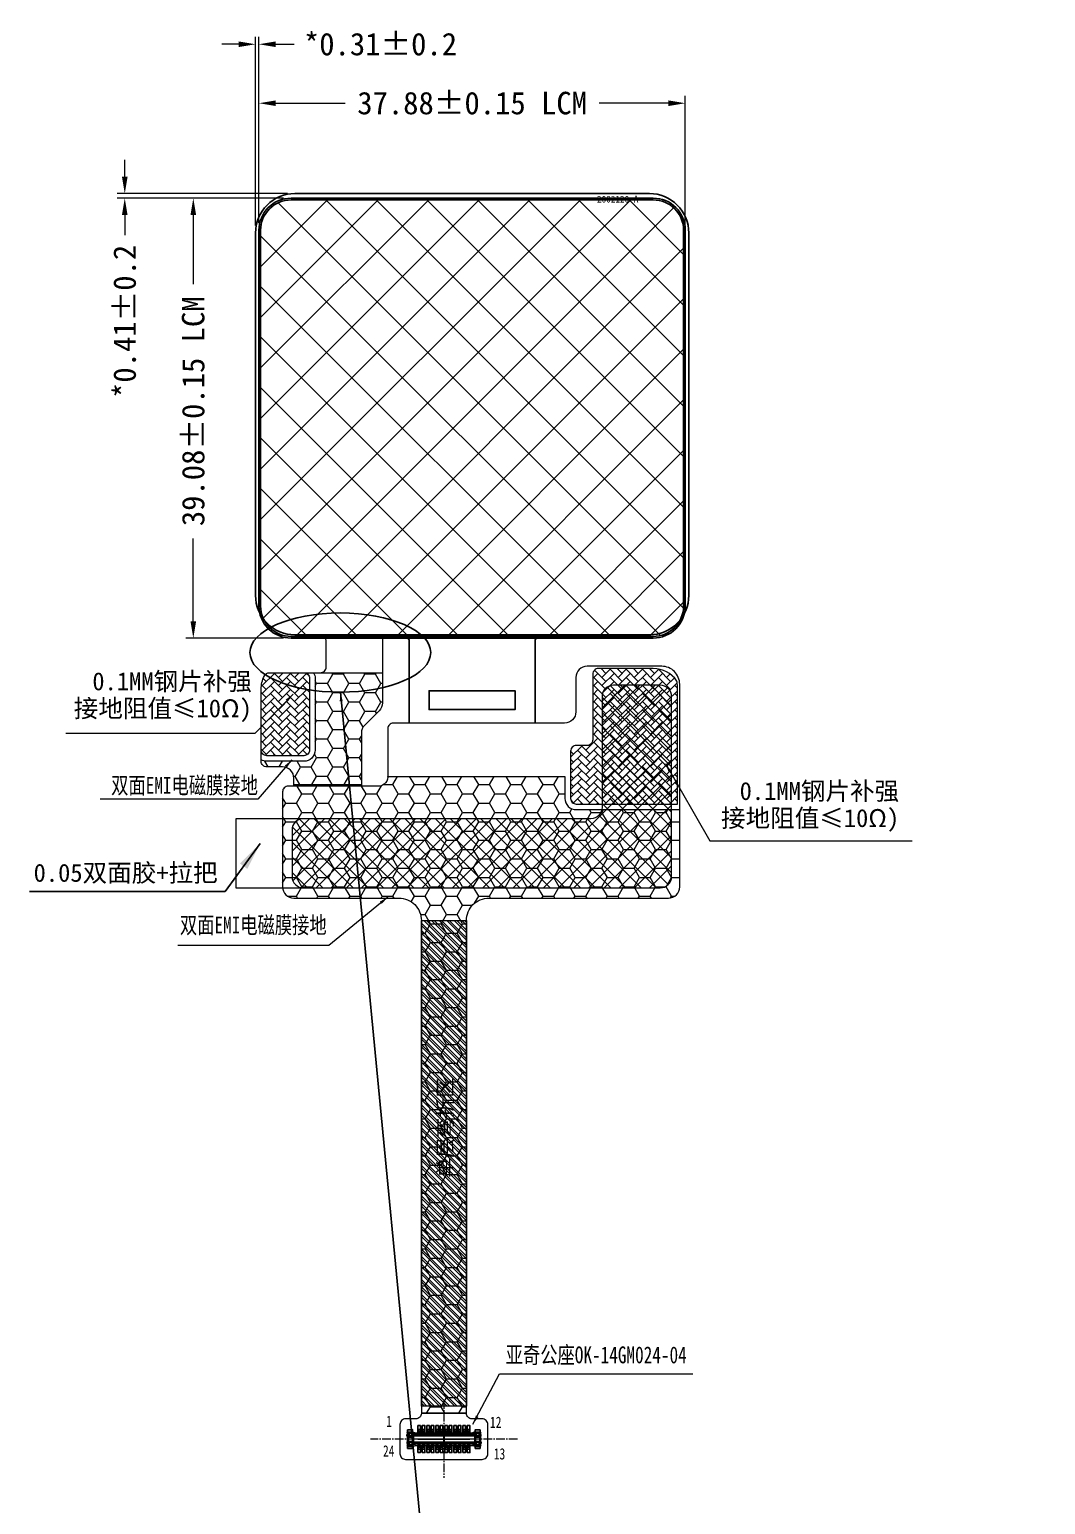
# Model space of a CAD drawing. Header units: millimetres. Extents: x -2596 to -724, y -1791 to -1070.
# Drawn here: x -1491.1 to -1400.8, y -1689.8 to -1558.8 of the extents above; entities that cross this region are included whole.
import ezdxf

# ---------------------------------------------------------------- set-up
doc = ezdxf.new("R2010")
doc.units = ezdxf.units.MM
doc.linetypes.add('CENTER', pattern=[0.6, 0.375, -0.075, 0.075, -0.075])
doc.linetypes.add('CENTER2', pattern=[1.125, 0.75, -0.125, 0.125, -0.125])
for name, color, linetype in [('04 Chip', 20, 'Continuous'), ('07 Cutline', 4, 'Continuous'), ('center', 1, 'CENTER'), ('COF', 4, 'Continuous'), ('dim', 3, 'Continuous'), ('EMI', 150, 'Continuous'), ('FPC', 30, 'Continuous'), ('L61', 4, 'Continuous'), ('lens', 6, 'Continuous')]:
    doc.layers.add(name, color=color, linetype=linetype)
for name, color, linetype, lineweight in [('Main-FPC', 2, 'Continuous', 5), ('TFPC', 50, 'Continuous', 5), ('标注', 3, 'Continuous', 15)]:
    doc.layers.add(name, color=color, linetype=linetype, lineweight=lineweight)
doc.styles.add('RD', font='ROMAND.shx', dxfattribs={"width": 0.8})
doc.styles.add('ROMANC', font='romanc.shx', dxfattribs={"bigfont": 'gbcbig.shx'})
doc.styles.get("Standard").update_dxf_attribs({"font": 'txt.shx'})
doc.styles.add('W0$254', font='', dxfattribs={"width": 0.75})
doc.styles.add('宋', font='', dxfattribs={"height": 2})
doc.styles.add('宋体', font='', dxfattribs={"width": 0.75})
doc.styles.add('汉字', font='')
doc.styles.get('W0$254').set_extended_font_data('SimSun')
doc.styles.get('宋').set_extended_font_data('SimSun')
doc.styles.get('宋体').set_extended_font_data('SimSun')
doc.styles.get('汉字').set_extended_font_data('SimSun')
doc.dimstyles.new('DIM', dxfattribs={"dimtxt": 0.8, "dimasz": 0.8, "dimexe": 0, "dimexo": 0.5, "dimgap": 0.11, "dimtad": 0, "dimzin": 1, "dimdsep": 46, "dimtxsty": 'RD', "dimcen": 0, "dimclrd": 256, "dimclre": 256, "dimclrt": 256, "dimadec": 0, "dimazin": 0, "dimtm": 1e-09, "dimtfac": 1, "dimtofl": 0, "dimtmove": 0, "dimatfit": 3, "dimfxl": 1, "dimlwe": -1, "dimarcsym": 0})
doc.dimstyles.new('ISO-25$7', dxfattribs={"dimscale": 0.5, "dimtxt": 2.5, "dimasz": 2, "dimexe": 0.65, "dimexo": 0, "dimtad": 0, "dimtoh": 1, "dimzin": 1, "dimdsep": 46, "dimtxsty": '宋体', "dimcen": 1.6, "dimclrt": 7, "dimazin": 0, "dimtfac": 1, "dimtix": 1, "dimtmove": 1, "dimatfit": 3, "dimfxl": 1, "dimtolj": 1, "dimtzin": 1, "dimarcsym": 0})
doc.dimstyles.new('YanXiu', dxfattribs={"dimtxt": 2.5, "dimasz": 2.2, "dimexe": 0.66, "dimexo": 0.66, "dimgap": 0.66, "dimtad": 0, "dimdsep": 46, "dimtxsty": 'ROMANC', "dimcen": 0, "dimclrd": 256, "dimclre": 131, "dimclrt": 42, "dimazin": 2, "dimtfac": 1, "dimtofl": 0, "dimtmove": 0, "dimatfit": 3, "dimfxl": 1, "dimlwd": 5, "dimlwe": 5, "dimarcsym": 0})
pattern_1 = [(225, (2214.74516, -310.6026), (-2e-16, -0.71842049), [1.524, -0.508]), (315, (2214.38595, -310.9618), (-2e-16, -0.71842049), [1.524, -0.508])]

# ---------------------------------------------------------------- blocks, each defined once
blk = doc.blocks.new('*D116')
at = {"layer": 'Defpoints', "color": 0}
for p in [(-1432.81, -1565.32), (-1470.69, -1576.61), (-1432.81, -1576.61)]:
    blk.add_point(p, dxfattribs=at)
at = {"layer": '标注', "lineweight": 5}
for p, q in [((-1470.69, -1575.95), (-1470.69, -1564.66)), ((-1432.81, -1575.95), (-1432.81, -1564.66)), ((-1469.19, -1565.32), (-1463.04, -1565.32)), ((-1434.31, -1565.32), (-1440.46, -1565.32))]:
    blk.add_line(p, q, dxfattribs=at)
at = {"layer": '标注'}
for points in [[(-1469.19, -1565.07), (-1469.19, -1565.57), (-1470.69, -1565.32)], [(-1434.31, -1565.07), (-1434.31, -1565.57), (-1432.81, -1565.32)]]:
    blk.add_solid(points, dxfattribs=at)
at = {"layer": '标注', "insert": (-1451.75, -1565.32), "char_height": 2, "attachment_point": 5, "style": '宋'}
blk.add_mtext('37.88±0.15 LCM', dxfattribs=at)
blk = doc.blocks.new('*D117')
at = {"layer": 'Defpoints', "color": 0}
for p in [(-1467.84, -1573.76), (-1476.52, -1612.84), (-1467.84, -1612.84)]:
    blk.add_point(p, dxfattribs=at)
at = {"layer": '标注', "lineweight": 5}
for p, q in [((-1468.5, -1573.76), (-1477.18, -1573.76)), ((-1476.52, -1575.26), (-1476.52, -1581.4)), ((-1476.52, -1611.34), (-1476.52, -1603.98)), ((-1468.5, -1612.84), (-1477.18, -1612.84))]:
    blk.add_line(p, q, dxfattribs=at)
at = {"layer": '标注'}
for points in [[(-1476.77, -1575.26), (-1476.27, -1575.26), (-1476.52, -1573.76)], [(-1476.77, -1611.34), (-1476.27, -1611.34), (-1476.52, -1612.84)]]:
    blk.add_solid(points, dxfattribs=at)
at = {"layer": '标注', "insert": (-1476.52, -1592.69), "char_height": 2, "attachment_point": 5, "rotation": 90, "style": '宋'}
blk.add_mtext('39.08±0.15 LCM', dxfattribs=at)
blk = doc.blocks.new('*D118')
at = {"layer": 'Defpoints', "color": 0}
for p in [(-1471, -1560.08), (-1471, -1576.85), (-1470.69, -1576.61)]:
    blk.add_point(p, dxfattribs=at)
at = {"layer": '标注', "lineweight": 5}
for p, q in [((-1471, -1576.19), (-1471, -1559.42)), ((-1470.69, -1575.95), (-1470.69, -1559.42)), ((-1472.5, -1560.08), (-1474, -1560.08)), ((-1469.19, -1560.08), (-1467.56, -1560.08))]:
    blk.add_line(p, q, dxfattribs=at)
at = {"layer": '标注'}
for points in [[(-1472.5, -1559.83), (-1472.5, -1560.33), (-1471, -1560.08)], [(-1469.19, -1559.83), (-1469.19, -1560.33), (-1470.69, -1560.08)]]:
    blk.add_solid(points, dxfattribs=at)
at = {"layer": '标注', "insert": (-1459.89, -1560.08), "char_height": 2, "attachment_point": 5, "style": '宋'}
blk.add_mtext('*0.31±0.2', dxfattribs=at)
blk = doc.blocks.new('*D248')
at = {"layer": 'Defpoints', "color": 0}
for p in [(-1482.61, -1573.35), (-1467.84, -1573.76), (-1467.5, -1573.35)]:
    blk.add_point(p, dxfattribs=at)
at = {"layer": '标注', "lineweight": 5}
for p, q in [((-1482.61, -1571.85), (-1482.61, -1570.35)), ((-1468.16, -1573.35), (-1483.27, -1573.35)), ((-1468.5, -1573.76), (-1483.27, -1573.76)), ((-1482.61, -1575.26), (-1482.61, -1577.03))]:
    blk.add_line(p, q, dxfattribs=at)
at = {"layer": '标注'}
for points in [[(-1482.86, -1571.85), (-1482.36, -1571.85), (-1482.61, -1573.35)], [(-1482.86, -1575.26), (-1482.36, -1575.26), (-1482.61, -1573.76)]]:
    blk.add_solid(points, dxfattribs=at)
at = {"layer": '标注', "insert": (-1482.61, -1584.7), "char_height": 2, "attachment_point": 5, "rotation": 90, "style": '宋'}
blk.add_mtext('*0.41±0.2', dxfattribs=at)
blk = doc.blocks.new('A$C4DB71547')
at = {"color": 7, "lineweight": 5}
for p, q in [((-0.65, 3.19), (-0.66, 3.18)), ((-0.66, 3.18), (-0.66, 3.17)), ((-0.66, 2.74), (-0.66, 3.16)), ((-0.66, 2.74), (-0.57, 2.54)), ((-0.53, 2.74), (-0.66, 2.74)), ((-0.64, 3.19), (-0.65, 3.19)), ((-0.61, 3.19), (-0.64, 3.19)), ((-0.61, 2.74), (-0.61, 3.19)), ((-0.58, 2.74), (-0.54, 2.8)), ((-0.56, 3.27), (-0.56, 3.16)), ((-0.56, 3.27), (0.56, 3.27)), ((0.56, 3.22), (-0.56, 3.22)), ((-0.56, 3.16), (-0.54, 3.14)), ((-0.54, 2.8), (-0.54, 3.14)), ((-0.19, 3.14), (-0.54, 3.14)), ((-0.54, 3.14), (-0.48, 3.09)), ((-0.54, 3.14), (-0.54, 3.14)), ((-0.46, 2.57), (-0.53, 2.74)), ((-0.52, 2.74), (-0.53, 2.74)), ((0.53, 2.74), (-0.52, 2.74)), ((-0.48, 2.84), (-0.48, 3.09)), ((-0.19, 3.09), (-0.48, 3.09)), ((-0.19, 2.84), (-0.48, 2.84)), ((-0.42, -2.76), (-0.42, 2.74)), ((-0.4, 3.27), (-0.4, 3.29)), ((-0.25, 3.29), (-0.4, 3.29)), ((-0.3, -2.76), (-0.3, 2.74)), ((-0.26, 2.7), (-0.3, 2.74)), ((-0.26, 2.7), (-0.26, -2.72)), ((0.26, 2.7), (-0.26, 2.7)), ((-0.25, 3.27), (-0.25, 3.29)), ((-0.19, 2.8), (-0.19, 3.14)), ((0.19, 3.14), (-0.19, 3.14)), ((0.19, 2.8), (-0.19, 2.8)), ((0.19, 2.8), (0.19, 3.14)), ((0.54, 3.14), (0.19, 3.14)), ((0.48, 3.09), (0.19, 3.09)), ((0.48, 2.84), (0.19, 2.84)), ((0.25, 3.27), (0.25, 3.29)), ((0.25, 3.29), (0.4, 3.29)), ((0.26, 2.7), (0.3, 2.74)), ((0.26, 2.7), (0.26, -2.72)), ((0.3, 2.74), (0.3, -2.76)), ((0.4, 3.27), (0.4, 3.29)), ((0.42, -2.76), (0.42, 2.74)), ((0.53, 2.74), (0.46, 2.57)), ((0.54, 3.14), (0.48, 3.09)), ((0.48, 3.09), (0.48, 2.84)), ((0.66, 2.74), (0.53, 2.74)), ((0.56, 3.16), (0.54, 3.14)), ((0.54, 2.8), (0.54, 3.14)), ((0.54, 3.14), (0.54, 3.14)), ((0.58, 2.74), (0.54, 2.8)), ((0.56, 3.27), (0.56, 3.16)), ((0.66, 2.74), (0.57, 2.54)), ((0.61, 2.74), (0.61, 3.19)), ((0.61, 3.19), (0.64, 3.19)), ((0.64, 3.19), (0.65, 3.19)), ((0.65, 3.19), (0.66, 3.18)), ((0.66, 3.18), (0.66, 3.17)), ((0.66, 2.74), (0.66, 3.16)), ((-0.9, 2.11), (-0.9, 2.26)), ((-0.57, 2.26), (-0.9, 2.26)), ((-0.57, 2.11), (-0.9, 2.11)), ((-0.9, 1.71), (-0.9, 1.86)), ((-0.57, 1.86), (-0.9, 1.86)), ((-0.57, 1.71), (-0.9, 1.71)), ((-0.9, 1.31), (-0.9, 1.46)), ((-0.57, 1.46), (-0.9, 1.46)), ((-0.57, 1.31), (-0.9, 1.31)), ((-0.7, 2.11), (-0.7, 2.26)), ((-0.7, 1.71), (-0.7, 1.86)), ((-0.7, 1.31), (-0.7, 1.46)), ((-0.65, 2.26), (-0.65, 2.11)), ((-0.65, 1.86), (-0.65, 1.71)), ((-0.65, 1.46), (-0.65, 1.31)), ((-0.6, 2.11), (-0.6, 2.26)), ((-0.6, 1.71), (-0.6, 1.86)), ((-0.6, 1.31), (-0.6, 1.46)), ((-0.46, 2.57), (-0.57, 2.54)), ((-0.57, -2.56), (-0.57, 2.54)), ((-0.45, 2.57), (-0.46, 2.57)), ((-0.45, 2.57), (-0.45, -2.6)), ((0.45, 2.57), (0.45, -2.6)), ((0.45, 2.57), (0.46, 2.57)), ((0.46, 2.57), (0.57, 2.54)), ((0.57, -2.56), (0.57, 2.54)), ((0.9, 2.26), (0.57, 2.26)), ((0.9, 2.11), (0.57, 2.11)), ((0.9, 1.86), (0.57, 1.86)), ((0.9, 1.71), (0.57, 1.71)), ((0.9, 1.46), (0.57, 1.46)), ((0.9, 1.31), (0.57, 1.31)), ((0.6, 2.11), (0.6, 2.26)), ((0.6, 1.71), (0.6, 1.86)), ((0.6, 1.31), (0.6, 1.46)), ((0.65, 2.11), (0.65, 2.26)), ((0.65, 1.71), (0.65, 1.86)), ((0.65, 1.31), (0.65, 1.46)), ((0.7, 2.26), (0.7, 2.11)), ((0.7, 1.86), (0.7, 1.71)), ((0.7, 1.46), (0.7, 1.31)), ((0.9, 2.11), (0.9, 2.26)), ((0.9, 1.71), (0.9, 1.86)), ((0.9, 1.31), (0.9, 1.46)), ((-0.9, 0.91), (-0.9, 1.06)), ((-0.57, 1.06), (-0.9, 1.06)), ((-0.57, 0.91), (-0.9, 0.91)), ((-0.9, 0.51), (-0.9, 0.66)), ((-0.57, 0.66), (-0.9, 0.66)), ((-0.57, 0.51), (-0.9, 0.51)), ((-0.9, 0.11), (-0.9, 0.26)), ((-0.57, 0.26), (-0.9, 0.26)), ((-0.57, 0.11), (-0.9, 0.11)), ((-0.7, 0.91), (-0.7, 1.06)), ((-0.7, 0.51), (-0.7, 0.66)), ((-0.7, 0.11), (-0.7, 0.26)), ((-0.65, 1.06), (-0.65, 0.91)), ((-0.65, 0.66), (-0.65, 0.51)), ((-0.65, 0.26), (-0.65, 0.11)), ((-0.6, 0.91), (-0.6, 1.06)), ((-0.6, 0.51), (-0.6, 0.66)), ((-0.6, 0.11), (-0.6, 0.26)), ((0.9, 1.06), (0.57, 1.06)), ((0.9, 0.91), (0.57, 0.91)), ((0.9, 0.66), (0.57, 0.66)), ((0.9, 0.51), (0.57, 0.51)), ((0.9, 0.26), (0.57, 0.26)), ((0.9, 0.11), (0.57, 0.11)), ((0.6, 0.91), (0.6, 1.06)), ((0.6, 0.51), (0.6, 0.66)), ((0.6, 0.11), (0.6, 0.26)), ((0.65, 0.91), (0.65, 1.06)), ((0.65, 0.51), (0.65, 0.66)), ((0.65, 0.11), (0.65, 0.26)), ((0.7, 1.06), (0.7, 0.91)), ((0.7, 0.66), (0.7, 0.51)), ((0.7, 0.26), (0.7, 0.11)), ((0.9, 0.91), (0.9, 1.06)), ((0.9, 0.51), (0.9, 0.66)), ((0.9, 0.11), (0.9, 0.26)), ((-0.9, -0.29), (-0.9, -0.14)), ((-0.57, -0.14), (-0.9, -0.14)), ((-0.57, -0.29), (-0.9, -0.29)), ((-0.9, -0.69), (-0.9, -0.54)), ((-0.57, -0.54), (-0.9, -0.54)), ((-0.57, -0.69), (-0.9, -0.69)), ((-0.9, -1.09), (-0.9, -0.94)), ((-0.57, -0.94), (-0.9, -0.94)), ((-0.57, -1.09), (-0.9, -1.09)), ((-0.7, -0.29), (-0.7, -0.14)), ((-0.7, -0.69), (-0.7, -0.54)), ((-0.7, -1.09), (-0.7, -0.94)), ((-0.65, -0.14), (-0.65, -0.29)), ((-0.65, -0.54), (-0.65, -0.69)), ((-0.65, -0.94), (-0.65, -1.09)), ((-0.6, -0.29), (-0.6, -0.14)), ((-0.6, -0.69), (-0.6, -0.54)), ((-0.6, -1.09), (-0.6, -0.94)), ((0.9, -0.14), (0.57, -0.14)), ((0.9, -0.29), (0.57, -0.29)), ((0.9, -0.54), (0.57, -0.54)), ((0.9, -0.69), (0.57, -0.69)), ((0.9, -0.94), (0.57, -0.94)), ((0.9, -1.09), (0.57, -1.09)), ((0.6, -0.29), (0.6, -0.14)), ((0.6, -0.69), (0.6, -0.54)), ((0.6, -1.09), (0.6, -0.94)), ((0.65, -0.29), (0.65, -0.14)), ((0.65, -0.69), (0.65, -0.54)), ((0.65, -1.09), (0.65, -0.94)), ((0.7, -0.14), (0.7, -0.29)), ((0.7, -0.54), (0.7, -0.69)), ((0.7, -0.94), (0.7, -1.09)), ((0.9, -0.29), (0.9, -0.14)), ((0.9, -0.69), (0.9, -0.54)), ((0.9, -1.09), (0.9, -0.94)), ((-0.9, -1.49), (-0.9, -1.34)), ((-0.57, -1.34), (-0.9, -1.34)), ((-0.57, -1.49), (-0.9, -1.49)), ((-0.9, -1.89), (-0.9, -1.74)), ((-0.57, -1.74), (-0.9, -1.74)), ((-0.57, -1.89), (-0.9, -1.89)), ((-0.9, -2.29), (-0.9, -2.14)), ((-0.57, -2.14), (-0.9, -2.14)), ((-0.57, -2.29), (-0.9, -2.29)), ((-0.7, -1.49), (-0.7, -1.34)), ((-0.7, -1.89), (-0.7, -1.74)), ((-0.7, -2.29), (-0.7, -2.14)), ((-0.66, -2.76), (-0.57, -2.56)), ((-0.65, -1.34), (-0.65, -1.49)), ((-0.65, -1.74), (-0.65, -1.89)), ((-0.65, -2.14), (-0.65, -2.29)), ((-0.6, -1.49), (-0.6, -1.34)), ((-0.6, -1.89), (-0.6, -1.74)), ((-0.6, -2.29), (-0.6, -2.14)), ((-0.46, -2.59), (-0.57, -2.56)), ((-0.46, -2.59), (-0.53, -2.76)), ((-0.45, -2.6), (-0.46, -2.59)), ((0.45, -2.6), (0.46, -2.59)), ((0.46, -2.59), (0.57, -2.56)), ((0.53, -2.76), (0.46, -2.59)), ((0.9, -1.34), (0.57, -1.34)), ((0.9, -1.49), (0.57, -1.49)), ((0.9, -1.74), (0.57, -1.74)), ((0.9, -1.89), (0.57, -1.89)), ((0.9, -2.14), (0.57, -2.14)), ((0.9, -2.29), (0.57, -2.29)), ((0.66, -2.76), (0.57, -2.56)), ((0.6, -1.49), (0.6, -1.34)), ((0.6, -1.89), (0.6, -1.74)), ((0.6, -2.29), (0.6, -2.14)), ((0.65, -1.49), (0.65, -1.34)), ((0.65, -1.89), (0.65, -1.74)), ((0.65, -2.29), (0.65, -2.14)), ((0.7, -1.34), (0.7, -1.49)), ((0.7, -1.74), (0.7, -1.89)), ((0.7, -2.14), (0.7, -2.29)), ((0.9, -1.49), (0.9, -1.34)), ((0.9, -1.89), (0.9, -1.74)), ((0.9, -2.29), (0.9, -2.14)), ((-0.66, -3.19), (-0.66, -2.76)), ((-0.53, -2.76), (-0.66, -2.76)), ((-0.66, -3.2), (-0.66, -3.19)), ((-0.65, -3.21), (-0.66, -3.2)), ((-0.64, -3.22), (-0.65, -3.21)), ((-0.61, -3.22), (-0.64, -3.22)), ((-0.61, -3.22), (-0.61, -2.76)), ((-0.58, -2.76), (-0.54, -2.82)), ((-0.56, -3.19), (-0.54, -3.17)), ((-0.56, -3.29), (-0.56, -3.19)), ((0.56, -3.24), (-0.56, -3.24)), ((0.56, -3.29), (-0.56, -3.29)), ((-0.54, -3.17), (-0.54, -2.82)), ((-0.54, -3.17), (-0.48, -3.11)), ((-0.54, -3.17), (-0.19, -3.17)), ((-0.54, -3.17), (-0.54, -3.17)), ((0.52, -2.76), (-0.53, -2.76)), ((-0.48, -3.11), (-0.48, -2.86)), ((-0.19, -2.86), (-0.48, -2.86)), ((-0.19, -3.11), (-0.48, -3.11)), ((-0.4, -3.31), (-0.4, -3.29)), ((-0.25, -3.31), (-0.4, -3.31)), ((-0.26, -2.72), (-0.3, -2.76)), ((0.26, -2.72), (-0.26, -2.72)), ((-0.25, -3.31), (-0.25, -3.29)), ((-0.19, -3.17), (-0.19, -2.82)), ((0.19, -2.82), (-0.19, -2.82)), ((0.19, -3.17), (-0.19, -3.17)), ((0.19, -3.17), (0.19, -2.82)), ((0.48, -2.86), (0.19, -2.86)), ((0.48, -3.11), (0.19, -3.11)), ((0.19, -3.17), (0.54, -3.17)), ((0.25, -3.31), (0.25, -3.29)), ((0.25, -3.31), (0.4, -3.31)), ((0.26, -2.72), (0.3, -2.76)), ((0.4, -3.31), (0.4, -3.29)), ((0.48, -2.86), (0.48, -3.11)), ((0.54, -3.17), (0.48, -3.11)), ((0.53, -2.76), (0.52, -2.76)), ((0.66, -2.76), (0.53, -2.76)), ((0.58, -2.76), (0.54, -2.82)), ((0.54, -3.17), (0.54, -2.82)), ((0.56, -3.19), (0.54, -3.17)), ((0.54, -3.17), (0.54, -3.17)), ((0.56, -3.29), (0.56, -3.19)), ((0.61, -3.22), (0.61, -2.76)), ((0.61, -3.22), (0.64, -3.22)), ((0.64, -3.22), (0.65, -3.21)), ((0.65, -3.21), (0.66, -3.2)), ((0.66, -3.19), (0.66, -2.76)), ((0.66, -3.2), (0.66, -3.19))]:
    blk.add_line(p, q, dxfattribs=at)
for centre, radius, start, end in [((-0.56, 3.17), 0.1, 90, 180), ((-0.63, 3.17), 0.0222, 158.7819, 162.5326), ((-0.55, 3.16), 0.107, 178.6047, 180.0137), ((0.56, 3.17), 0.1, 0, 90), ((0.55, 3.16), 0.107, 359.9863, 1.3953), ((-0.55, -3.19), 0.105, 179.9883, 181.4198), ((-0.56, -3.19), 0.1, 180, 270), ((0.56, -3.19), 0.1, 270, 0), ((0.55, -3.19), 0.109, 358.8887, 0.0064)]:
    blk.add_arc(centre, radius, start, end, dxfattribs=at)
at = {"color": 7, "lineweight": 5, "extrusion": (0, 0, -1)}
for centre, major_axis, start_param, end_param in [((0.56, 2.99), (0.065, 0.198), -0.707723, -0.127253), ((-0.56, -3.02), (0.065, 0.198), -3.849315, -3.268845), ((0.56, -3.02), (-0.065, 0.198), -3.01434, -2.43387)]:
    blk.add_ellipse(centre, major_axis=major_axis, ratio=0.383764, start_param=start_param, end_param=end_param, dxfattribs=at)
at = {"color": 7, "lineweight": 5}
for points, knots in [([(-0.64, 3.19), (-0.63, 3.2), (-0.6, 3.21), (-0.57, 3.22), (-0.56, 3.22)], [0, 0, 0, 0, 0.465306, 1, 1, 1, 1]), ([(-0.56, 3.16), (-0.56, 3.17), (-0.57, 3.17), (-0.58, 3.18), (-0.6, 3.19), (-0.61, 3.19), (-0.61, 3.19)], [0, 0, 0, 0, 0.262675, 0.518002, 0.763606, 1, 1, 1, 1]), ([(-0.54, 2.8), (-0.54, 2.8), (-0.53, 2.81), (-0.52, 2.82), (-0.5, 2.83), (-0.49, 2.84), (-0.48, 2.84)], [0, 0, 0, 0, 0.241737, 0.487994, 0.740729, 1, 1, 1, 1]), ([(0.54, 2.8), (0.54, 2.8), (0.53, 2.81), (0.52, 2.82), (0.5, 2.83), (0.49, 2.84), (0.48, 2.84)], [0, 0, 0, 0, 0.241777, 0.488003, 0.740705, 1, 1, 1, 1]), ([(0.56, 3.22), (0.57, 3.22), (0.6, 3.21), (0.63, 3.2), (0.64, 3.19)], [0, 0, 0, 0, 0.534694, 1, 1, 1, 1]), ([(-0.64, -3.22), (-0.63, -3.23), (-0.6, -3.24), (-0.57, -3.24), (-0.56, -3.24)], [0, 0, 0, 0, 0.465306, 1, 1, 1, 1]), ([(-0.54, -2.82), (-0.54, -2.83), (-0.53, -2.84), (-0.52, -2.85), (-0.5, -2.86), (-0.49, -2.86), (-0.48, -2.86)], [0, 0, 0, 0, 0.241737, 0.487994, 0.740729, 1, 1, 1, 1]), ([(0.54, -2.82), (0.54, -2.83), (0.53, -2.84), (0.52, -2.85), (0.5, -2.86), (0.49, -2.86), (0.48, -2.86)], [0, 0, 0, 0, 0.241777, 0.488003, 0.740705, 1, 1, 1, 1]), ([(0.56, -3.24), (0.57, -3.24), (0.6, -3.24), (0.63, -3.23), (0.64, -3.22)], [0, 0, 0, 0, 0.534694, 1, 1, 1, 1]), ([(0.66, -2.76), (0.66, -2.76), (0.66, -2.76), (0.66, -2.76), (0.66, -2.76), (0.66, -2.76), (0.66, -2.76)], [0, 0, 0, 0, 0.099063, 0.225886, 0.451708, 1, 1, 1, 1])]:
    blk.add_open_spline(points, degree=3, knots=knots, dxfattribs=at)
at = {"layer": 'center', "linetype": 'CENTER2', "lineweight": 5}
for p, q in [((0, 2.7), (0, -2.72)), ((0.26, 0), (-0.26, 0))]:
    blk.add_line(p, q, dxfattribs=at)
at = {"lineweight": 5, "insert": (0.23, 3.13), "char_height": 0.005, "width": 52.19, "attachment_point": 1, "style": 'RD'}
blk.add_mtext('{\\fFZShuTi|b0|i0|c134|p2;\\C5;REX Electronics CON-Kyocea 14-5804-024-000-829+}', dxfattribs=at)
blk = doc.blocks.new('A$C2D12074D')
at = {"color": 6}
for p, q in [((-2.32, 0), (2.31, 0)), ((0, -0.55), (0, 0.55))]:
    blk.add_line(p, q, dxfattribs=at)
for points in [[(-3.23, 0.83), (-3.23, 0.3), (-2.78, 0.3), (-2.78, 0.83)], [(-2.32, 1.2), (-2.32, 0.55), (-2.09, 0.55), (-2.09, 1.2)], [(-1.92, 1.2), (-1.92, 0.55), (-1.69, 0.55), (-1.69, 1.2)], [(-1.52, 1.2), (-1.52, 0.55), (-1.29, 0.55), (-1.29, 1.2)], [(-1.12, 1.2), (-1.12, 0.55), (-0.89, 0.55), (-0.89, 1.2)], [(-0.72, 1.2), (-0.72, 0.55), (-0.49, 0.55), (-0.49, 1.2)], [(-0.32, 1.2), (-0.32, 0.55), (-0.09, 0.55), (-0.09, 1.2)], [(0.08, 1.2), (0.08, 0.55), (0.31, 0.55), (0.31, 1.2)], [(0.48, 1.2), (0.48, 0.55), (0.71, 0.55), (0.71, 1.2)], [(0.88, 1.2), (0.88, 0.55), (1.11, 0.55), (1.11, 1.2)], [(1.28, 1.2), (1.28, 0.55), (1.51, 0.55), (1.51, 1.2)], [(1.68, 1.2), (1.68, 0.55), (1.91, 0.55), (1.91, 1.2)], [(2.08, 1.2), (2.08, 0.55), (2.31, 0.55), (2.31, 1.2)], [(3.23, 0.83), (3.23, 0.3), (2.78, 0.3), (2.78, 0.83)], [(-3.23, -0.83), (-3.23, -0.3), (-2.78, -0.3), (-2.78, -0.83)], [(-2.32, -1.2), (-2.32, -0.55), (-2.09, -0.55), (-2.09, -1.2)], [(-1.92, -1.2), (-1.92, -0.55), (-1.69, -0.55), (-1.69, -1.2)], [(-1.52, -1.2), (-1.52, -0.55), (-1.29, -0.55), (-1.29, -1.2)], [(-1.12, -1.2), (-1.12, -0.55), (-0.89, -0.55), (-0.89, -1.2)], [(-0.72, -1.2), (-0.72, -0.55), (-0.49, -0.55), (-0.49, -1.2)], [(-0.32, -1.2), (-0.32, -0.55), (-0.09, -0.55), (-0.09, -1.2)], [(0.08, -1.2), (0.08, -0.55), (0.31, -0.55), (0.31, -1.2)], [(0.48, -1.2), (0.48, -0.55), (0.71, -0.55), (0.71, -1.2)], [(0.88, -1.2), (0.88, -0.55), (1.11, -0.55), (1.11, -1.2)], [(1.28, -1.2), (1.28, -0.55), (1.51, -0.55), (1.51, -1.2)], [(1.68, -1.2), (1.68, -0.55), (1.91, -0.55), (1.91, -1.2)], [(2.08, -1.2), (2.08, -0.55), (2.31, -0.55), (2.31, -1.2)], [(3.23, -0.83), (3.23, -0.3), (2.78, -0.3), (2.78, -0.83)]]:
    blk.add_lwpolyline(points, close=True, dxfattribs=at)
blk = doc.blocks.new('3EQ24W3REFTGRYH')
at = {"layer": 'lens', "linetype": 'Continuous'}
blk.add_lwpolyline([(-2686.98, -1658.53, -0.414214), (-2690.48, -1662.03), (-2721.98, -1662.03, -0.414214), (-2725.48, -1658.53), (-2725.48, -1626.33, -0.414214), (-2721.98, -1622.83), (-2690.48, -1622.83, -0.414214), (-2686.98, -1626.33)], format="xyb", close=True, dxfattribs=at)
at = {"layer": 'dim', "lineweight": 5, "insert": (-2693.3, -1623.33), "char_height": 0.6, "width": 10.1286, "attachment_point": 5}
blk.add_mtext('{\\fSimSun|b0|i0|c134|p2;2002120-A}', dxfattribs=at)

msp = doc.modelspace()

# ---------------------------------------------------------------- hatches: boundary and pattern name
h = msp.add_hatch()
h.set_pattern_fill('ANSI37', color=6, style=0)
h.set_pattern_definition([(45, (19.3167, 4.289), (-2.245064, 2.245064), []), (135, (19.3167, 4.289), (-2.245064, -2.245064), [])])
edge = h.paths.add_edge_path()
edge.add_line((-1435.66, -1573.907), (-1467.84, -1573.907))
edge.add_arc((-1467.84, -1576.607), 2.7, 90, 180)
edge.add_line((-1470.54, -1576.607), (-1470.54, -1609.987))
edge.add_arc((-1467.84, -1609.987), 2.7, 180, 270)
edge.add_line((-1467.84, -1612.687), (-1435.66, -1612.687))
edge.add_arc((-1435.66, -1609.987), 2.7, 270, 360)
edge.add_line((-1432.96, -1609.987), (-1432.96, -1576.607))
edge.add_arc((-1435.66, -1576.607), 2.7, 0, 90)
at = {"lineweight": 5}
h = msp.add_hatch(dxfattribs=at)
h.set_pattern_fill('ANSI37', color=6, scale=0.3)
h.set_pattern_definition([(45, (-3094.5652, -1846.8917), (-0.6735192, 0.6735192), []), (135, (-3094.5652, -1846.8917), (-0.6735192, -0.6735192), [])])
edge = h.paths.add_edge_path()
edge.add_line((-1441.202, -1628.882), (-1466.745, -1628.882))
edge.add_arc((-1466.745, -1629.882), 1, 90, 180)
edge.add_line((-1467.745, -1629.882), (-1467.745, -1634.03))
edge.add_arc((-1466.745, -1634.03), 1, 180, 270)
edge.add_line((-1466.745, -1635.03), (-1435.031, -1635.03))
edge.add_arc((-1435.031, -1634.03), 1, 270, 360)
edge.add_line((-1434.031, -1634.03), (-1434.031, -1618.032))
edge.add_arc((-1435.031, -1618.032), 1, 0, 90)
edge.add_line((-1435.031, -1617.032), (-1439.202, -1617.032))
edge.add_arc((-1439.202, -1618.032), 1, 90, 180)
edge.add_line((-1440.202, -1618.032), (-1440.202, -1627.882))
edge.add_arc((-1441.202, -1627.882), 1, 270, 360, ccw=False)
at = {"layer": 'EMI', "lineweight": 5}
h = msp.add_hatch(dxfattribs=at)
h.set_pattern_fill('HONEY', color=256, scale=0.3)
h.set_pattern_definition([(180, (-3059.0964, -0.09725), (-1.42875, 0.824889), [0.9525, -1.905]), (60, (-3059.0964, -0.09725), (1.42874983, 0.8248893), [0.9525, -1.905]), (120, (-3059.0964, -0.09725), (-1.7e-07, 1.6497783), [-1.905, 0.9525])])
edge = h.paths.add_edge_path()
edge.add_ellipse((-1466.7, -1616.416), major_axis=(0.707, 0.707), ratio=1, start_angle=315, end_angle=345)
edge.add_line((-1465.834, -1615.916), (-1465.22, -1615.916))
edge.add_line((-1465.22, -1615.916), (-1459.72, -1615.916))
edge.add_line((-1459.72, -1615.916), (-1459.72, -1618.589))
edge.add_ellipse((-1460.72, -1618.589), major_axis=(0.707, 0.707), ratio=1, start_angle=270, end_angle=315, ccw=False)
edge.add_line((-1460.012, -1619.296), (-1461.293, -1620.576))
edge.add_ellipse((-1460.586, -1621.283), major_axis=(-0.707, 0.707), ratio=1, start_angle=0, end_angle=45)
edge.add_line((-1461.586, -1621.283), (-1461.586, -1625.85))
edge.add_line((-1461.586, -1625.85), (-1467.586, -1625.85))
edge.add_line((-1467.586, -1625.85), (-1467.586, -1625.287))
edge.add_ellipse((-1468.586, -1625.287), major_axis=(-0.707, 0.707), ratio=1, start_angle=225, end_angle=315)
edge.add_line((-1468.586, -1624.287), (-1469.99, -1624.287))
edge.add_ellipse((-1469.99, -1623.787), major_axis=(0.354, 0.354), ratio=1, start_angle=135, end_angle=225, ccw=False)
edge.add_line((-1470.49, -1623.787), (-1470.49, -1623.653))
edge.add_ellipse((-1469.99, -1622.787), major_axis=(-0.707, 0.707), ratio=1, start_angle=105, end_angle=135)
edge.add_line((-1469.99, -1623.787), (-1466.7, -1623.787))
edge.add_ellipse((-1466.7, -1622.787), major_axis=(0.707, 0.707), ratio=1, start_angle=225, end_angle=315)
edge.add_line((-1465.7, -1622.787), (-1465.7, -1616.416))
h = msp.add_hatch(dxfattribs=at)
h.set_pattern_fill('HONEY', color=256, scale=0.3)
h.set_pattern_definition([(0, (53.3045, 0), (1.42875, 0.824889), [0.9525, -1.905]), (120, (53.3045, 0), (-1.42874983, 0.8248893), [0.9525, -1.905]), (60, (53.3045, 0), (1.7e-07, 1.6497783), [-1.905, 0.9525])])
h.paths.add_polyline_path([(-1456.259, -1637.935), (-1456.259, -1681.707), (-1452.259, -1681.707), (-1452.259, -1637.935, -0.4142136), (-1450.259, -1635.935), (-1434.31, -1635.935, 0.4142136), (-1433.31, -1634.935), (-1433.31, -1628.081), (-1442.5, -1628.081, -0.4142136), (-1443.5, -1627.081), (-1443.5, -1625.131), (-1459.244, -1625.131, -0.4776665), (-1460.244, -1625.994), (-1468.09, -1625.994, 0.4142136), (-1468.59, -1626.494), (-1468.59, -1634.935, 0.4142136), (-1467.59, -1635.935), (-1458.259, -1635.935, -0.4142136)])
at = {"layer": 'Main-FPC', "lineweight": 5}
h = msp.add_hatch(dxfattribs=at)
h.set_pattern_fill('AR-HBONE', color=4, scale=0.005, angle=180)
h.set_pattern_definition(pattern_1)
h.paths.add_polyline_path([(-1433.51, -1627.581), (-1433.51, -1617.091, 0.0515725), (-1433.556, -1616.651, 0.2475589), (-1435.66, -1615.541), (-1440.534, -1615.541, 0.4142136), (-1441.034, -1616.041), (-1441.034, -1621.881, -0.4142136), (-1441.534, -1622.381), (-1442.5, -1622.381, 0.4142136), (-1443, -1622.881), (-1443, -1627.081, 0.4142136), (-1442.5, -1627.581)])
h = msp.add_hatch(dxfattribs=at)
h.set_pattern_fill('AR-HBONE', color=4, scale=0.005, angle=180)
h.set_pattern_definition(pattern_1)
edge = h.paths.add_edge_path()
edge.add_arc((-1466.7, -1616.416), 0.5, 0, 90, ccw=False)
edge.add_line((-1466.2, -1616.416), (-1466.2, -1622.787))
edge.add_arc((-1466.7, -1622.787), 0.5, 270, 360, ccw=False)
edge.add_line((-1466.7, -1623.287), (-1469.99, -1623.287))
edge.add_arc((-1469.99, -1622.787), 0.5, 180, 270, ccw=False)
edge.add_line((-1470.49, -1622.787), (-1470.49, -1617.384))
edge.add_arc((-1467.84, -1617.384), 2.65, 153.24123, 180, ccw=False)
edge.add_arc((-1469.76, -1616.416), 0.5, 90, 153.24123, ccw=False)
edge.add_line((-1469.76, -1615.916), (-1466.7, -1615.916))
at = {"layer": 'TFPC', "lineweight": 5}
h = msp.add_hatch(dxfattribs=at)
h.set_pattern_fill('ANSI32', color=252, scale=0.05)
h.set_pattern_definition([(135, (82.9527, -1844.47373), (0.3367596, 0.3367596), []), (135, (82.72817, -1844.47373), (0.3367596, 0.3367596), [])])
h.paths.add_polyline_path([(-1456.259, -1637.935), (-1452.259, -1637.935), (-1452.259, -1681.081), (-1456.259, -1681.081)])

# ---------------------------------------------------------------- linework, layer by layer
at = {"color": 1}
msp.add_line((-1456.259, -1681.707), (-1452.259, -1681.707), dxfattribs=at)
at = {"color": 6}
msp.add_lwpolyline([(-1435.66, -1573.907), (-1467.84, -1573.907, 0.4142136), (-1470.54, -1576.607), (-1470.54, -1609.987, 0.4142136), (-1467.84, -1612.687), (-1435.66, -1612.687, 0.4142136), (-1432.96, -1609.987), (-1432.96, -1576.607, 0.4142136)], format="xyb", close=True, dxfattribs=at)
at = {"color": 6, "lineweight": 5}
msp.add_lwpolyline([(-1441.202, -1628.882), (-1466.745, -1628.882, 0.4142136), (-1467.745, -1629.882), (-1467.745, -1634.03, 0.4142136), (-1466.745, -1635.03), (-1435.031, -1635.03, 0.4142136), (-1434.031, -1634.03), (-1434.031, -1618.032, 0.4142136), (-1435.031, -1617.032), (-1439.202, -1617.032, 0.4142136), (-1440.202, -1618.032), (-1440.202, -1627.882, -0.4142136)], format="xyb", close=True, dxfattribs=at)
msp.add_lwpolyline([(-1466.745, -1628.882), (-1472.745, -1628.882), (-1472.745, -1635.03), (-1466.745, -1635.03)], dxfattribs=at)
at = {"color": 1}
msp.add_ellipse((-1463.457, -1614.125), major_axis=(-8.034, 0), ratio=0.4379391, dxfattribs=at)
at = {"layer": '04 Chip'}
msp.add_lwpolyline([(-1455.57, -1619.187), (-1455.57, -1617.517), (-1447.93, -1617.517), (-1447.93, -1619.187)], close=True, dxfattribs=at)
at = {"layer": '07 Cutline'}
for points in [[(-1457.45, -1612.837), (-1457.35, -1612.987), (-1457.35, -1620.329), (-1457.317, -1620.387)], [(-1446.106, -1620.387), (-1446.15, -1620.329), (-1446.15, -1612.987), (-1446.05, -1612.837)]]:
    msp.add_lwpolyline(points, dxfattribs=at)
at = {"layer": 'COF', "color": 7}
msp.add_lwpolyline([(-1455.57, -1617.517), (-1447.93, -1617.517), (-1447.93, -1619.187), (-1455.57, -1619.187)], close=True, dxfattribs=at)
at = {"layer": 'EMI', "color": 0, "lineweight": 5}
msp.add_lwpolyline([(-1443.387, -1635.935), (-1434.31, -1635.935, 0.4142136), (-1433.31, -1634.935), (-1433.31, -1616.941, 0.4142136), (-1434.91, -1615.341), (-1441.534, -1615.341, 0.4142136), (-1442.534, -1616.341), (-1442.534, -1619.387, -0.4142136), (-1443.534, -1620.387), (-1458.744, -1620.387, 0.4142136), (-1459.244, -1620.887), (-1459.244, -1625.19), (-1459.244, -1625.131), (-1459.244, -1625.19, -0.4564879), (-1460.244, -1625.994), (-1468.09, -1625.994, 0.4142136), (-1468.59, -1626.494), (-1468.59, -1634.935, 0.4142136), (-1467.59, -1635.935), (-1458.259, -1635.935, -0.4142136), (-1456.259, -1637.935), (-1456.259, -1681.707, -0.4142136), (-1456.759, -1682.207), (-1457.659, -1682.207, 0.4142136), (-1458.159, -1682.707), (-1458.159, -1685.307, 0.4142136), (-1457.659, -1685.807), (-1450.859, -1685.807, 0.4142136), (-1450.359, -1685.307), (-1450.359, -1682.707, 0.4142136), (-1450.859, -1682.207), (-1451.759, -1682.207, -0.4142136), (-1452.259, -1681.707), (-1452.259, -1637.935, -0.4142136), (-1450.259, -1635.935), (-1434.31, -1635.935)], format="xyb", dxfattribs=at)
at = {"layer": 'EMI', "lineweight": 5}
for points in [[(-1465.834, -1615.916, -0.1316525), (-1465.7, -1616.416), (-1465.7, -1622.787, -0.4142136), (-1466.7, -1623.787), (-1469.99, -1623.787, -0.1316525), (-1470.49, -1623.653, -0.1316525)], [(-1459.244, -1625.19), (-1459.244, -1625.131), (-1443.5, -1625.131), (-1443.5, -1627.081, 0.4142136), (-1442.5, -1628.081), (-1433.31, -1628.081)]]:
    msp.add_lwpolyline(points, format="xyb", dxfattribs=at)
msp.add_lwpolyline([(-1467.586, -1625.85), (-1461.586, -1625.85)], dxfattribs=at)
at = {"layer": 'FPC', "color": 1, "linetype": 'CENTER2', "lineweight": 5}
for points in [[(-1454.259, -1680.558), (-1454.259, -1687.456)], [(-1454.259, -1680.558), (-1454.259, -1687.456)], [(-1454.259, -1680.558), (-1454.259, -1687.456)], [(-1447.731, -1684.007), (-1460.786, -1684.007)], [(-1447.731, -1684.007), (-1460.786, -1684.007)], [(-1447.731, -1684.007), (-1460.786, -1684.007)]]:
    msp.add_lwpolyline(points, dxfattribs=at)
at = {"layer": 'L61', "color": 1}
msp.add_lwpolyline([(-1435.66, -1573.757), (-1467.84, -1573.757, 0.4142136), (-1470.69, -1576.607), (-1470.69, -1609.987, 0.4142136), (-1467.84, -1612.837), (-1435.66, -1612.837, 0.4142136), (-1432.81, -1609.987), (-1432.81, -1576.607, 0.4142136)], format="xyb", close=True, dxfattribs=at)
at = {"layer": 'Main-FPC', "color": 4, "lineweight": 5}
for points in [[(-1433.51, -1617.091, 0.0515725), (-1433.556, -1616.651, 0.2475589), (-1435.66, -1615.541), (-1440.534, -1615.541, 0.4142136), (-1441.034, -1616.041), (-1441.034, -1621.881, -0.4142136), (-1441.534, -1622.381), (-1442.5, -1622.381, 0.4142136), (-1443, -1622.881), (-1443, -1627.081, 0.4142136), (-1442.5, -1627.581), (-1433.51, -1627.581)], [(-1466.7, -1615.916, -0.4142136), (-1466.2, -1616.416), (-1466.2, -1622.787, -0.4142136), (-1466.7, -1623.287), (-1469.99, -1623.287, -0.4142136), (-1470.49, -1622.787), (-1470.49, -1617.384, -0.1172906), (-1470.206, -1616.191, -0.2831658), (-1469.76, -1615.916)]]:
    msp.add_lwpolyline(points, format="xyb", close=True, dxfattribs=at)
at = {"layer": 'TFPC', "color": 252, "lineweight": 5}
msp.add_line((-1465.22, -1615.916), (-1459.72, -1615.916), dxfattribs=at)
at = {"layer": 'TFPC', "color": 2}
for points in [[(-1467.586, -1625.994), (-1467.586, -1625.287, 0.4142136), (-1468.586, -1624.287), (-1469.99, -1624.287, -0.4142136), (-1470.49, -1623.787), (-1470.49, -1617.384, -0.1172906), (-1470.206, -1616.191, -0.2831658), (-1469.76, -1615.916), (-1465.22, -1615.916, 0.4142136), (-1464.72, -1615.416), (-1464.72, -1613.102, 0.1405651), (-1464.796, -1612.837)], [(-1459.644, -1612.837, 0.1405651), (-1459.72, -1613.102), (-1459.72, -1618.589, -0.1989124), (-1460.012, -1619.296), (-1461.293, -1620.576, 0.1989124), (-1461.586, -1621.283), (-1461.586, -1625.994)]]:
    msp.add_lwpolyline(points, format="xyb", dxfattribs=at)
at = {"layer": 'TFPC', "color": 252, "lineweight": 5}
msp.add_lwpolyline([(-1456.259, -1637.935), (-1452.259, -1637.935), (-1452.259, -1681.081), (-1456.259, -1681.081)], close=True, dxfattribs=at)

# ---------------------------------------------------------------- block references
at = {"color": 1}
msp.add_blockref('3EQ24W3REFTGRYH', (1254.483, 49.485), dxfattribs=at)
at = {"color": 30, "linetype": 'Continuous', "xscale": -1}
for name, p, rotation in [('A$C4DB71547', (-1454.245, -1684.007), 270), ('A$C2D12074D', (-1454.259, -1684.007), 180)]:
    msp.add_blockref(name, p, dxfattribs=dict(at, rotation=rotation))

# ---------------------------------------------------------------- texts
at = {"color": 3, "char_height": 1.6, "width": 34.34581, "line_spacing_factor": 0.9, "style": '宋'}
for s, insert, attachment_point in [('0.1MM钢片补强\\P接地阻值≤10Ω)', (-1471.319, -1615.876), 3), ('0.1MM钢片补强\\P接地阻值≤10Ω)', (-1413.814, -1625.625), 3), ('0.05双面胶+拉把', (-1490.709, -1632.89), 1)]:
    msp.add_mtext(s, dxfattribs=dict(at, insert=insert, attachment_point=attachment_point))
at = {"layer": 'dim', "color": 3, "char_height": 1.5, "attachment_point": 3, "style": '宋体'}
for s, insert, width in [('{\\fSimSun|b0|i0|c134|p54;双面EMI电磁膜接地}', (-1470.779, -1625.165), 19.70966), ('{\\fSimSun|b0|i0|c134|p54;双面EMI电磁膜接地}', (-1464.674, -1637.581), 19.70966), ('亚奇公座OK-14GM024-04', (-1432.681, -1675.769), 17.34726)]:
    msp.add_mtext(s, dxfattribs=dict(at, insert=insert, width=width))
at = {"layer": 'FPC', "color": 1, "linetype": 'Continuous', "char_height": 1, "width": 1, "attachment_point": 3, "style": 'W0$254'}
for s, insert in [('{\\fSimSun|b0|i0|c134|p2;1}', (-1458.877, -1681.915)), ('{\\fSimSun|b0|i0|c134|p2;12}', (-1449.145, -1682.008)), ('{\\fSimSun|b0|i0|c134|p2;24}', (-1458.647, -1684.553)), ('{\\fSimSun|b0|i0|c134|p2;13}', (-1448.807, -1684.81))]:
    msp.add_mtext(s, dxfattribs=dict(at, insert=insert))
at = {"layer": 'TFPC', "color": 255, "lineweight": 5, "insert": (-1453.341, -1660.77), "char_height": 1.3, "width": 11.22995, "attachment_point": 7, "rotation": 90, "style": '汉字'}
msp.add_mtext('{\\fMicrosoft YaHei|b0|i0|c134|p34;单层弯折区}', dxfattribs=at)

# ---------------------------------------------------------------- dimensions: what is measured, and where the dimension line sits
at = {"layer": '标注'}
dim = msp.add_linear_dim(base=(-1471, -1560.081), p1=(-1470.69, -1576.607), p2=(-1471, -1576.847), text='*<>', dimstyle='YanXiu', override={"dimasz": 1.5, "dimtxsty": '宋', "dimclre": 256, "dimclrt": 256, "dimtol": 1, "dimtp": 0.2, "dimtm": 0.2}, dxfattribs=at)
dim.commit()
dim.dimension.update_dxf_attribs({"geometry": '*D118', "text_midpoint": (-1459.886, -1560.081), "dimtype": 160})
dim = msp.add_linear_dim(base=(-1432.81, -1565.317), p1=(-1470.69, -1576.607), p2=(-1432.81, -1576.607), text='<> LCM', dimstyle='YanXiu', override={"dimasz": 1.5, "dimtxsty": '宋', "dimclre": 256, "dimclrt": 256, "dimtol": 1, "dimtp": 0.15, "dimtm": 0.15}, dxfattribs=at)
dim.commit()
dim.dimension.update_dxf_attribs({"geometry": '*D116', "text_midpoint": (-1451.75, -1565.317)})
for base, p2, text, override, picture, middle in [((-1482.613, -1573.347), (-1467.5, -1573.347), '*<>', {"dimasz": 1.5, "dimtxsty": '宋', "dimclre": 256, "dimclrt": 256, "dimtol": 1, "dimtp": 0.2, "dimtm": 0.2}, '*D248', (-1482.613, -1584.698)), ((-1476.524, -1612.837), (-1467.84, -1612.837), '<> LCM', {"dimasz": 1.5, "dimgap": 0.66, "dimtxsty": '宋', "dimclre": 256, "dimclrt": 256, "dimtol": 1, "dimlim": 0, "dimtp": 0.15, "dimtm": 0.15}, '*D117', (-1476.524, -1592.69))]:
    dim = msp.add_linear_dim(base=base, p1=(-1467.84, -1573.757), p2=p2, angle=90, text=text, dimstyle='YanXiu', override=override, dxfattribs=at)
    dim.commit()
    dim.dimension.update_dxf_attribs({"geometry": picture, "text_midpoint": middle, "dimtype": 160})

# ---------------------------------------------------------------- leaders
at = {"color": 3}
msp.add_leader([(-1470.576, -1631.083), (-1473.688, -1635.363), (-1491.073, -1635.363)], dimstyle='ISO-25$7', override={"dimscale": 1, "dimasz": 2.5, "dimexe": 1.25, "dimexo": 0.625, "dimtoh": 0, "dimzin": 8, "dimtxsty": 'Standard', "dimcen": 2.5, "dimclrt": 0, "dimadec": 0, "dimtix": 0, "dimtmove": 0, "dimtzin": 8}, dxfattribs=at)
at = {"layer": 'dim', "lineweight": 5}
for points in [[(-1467.659, -1617.822), (-1471.066, -1621.312), (-1487.839, -1621.312)], [(-1434.577, -1623.986), (-1430.643, -1630.839), (-1412.66, -1630.839)], [(-1459.237, -1635.843), (-1464.469, -1640.14), (-1477.892, -1640.14)], [(-1451.673, -1682.682), (-1449.314, -1678.194), (-1432.153, -1678.194)]]:
    msp.add_leader(points, dimstyle='DIM', override={"dimgap": 0.11, "dimtad": 0, "dimfxl": 1.25, "dimlwd": 5, "dimlwe": 5, "dimarcsym": 1}, dxfattribs=at)
at = {"layer": 'dim', "color": 1, "lineweight": 5}
msp.add_leader([(-1463.457, -1617.643), (-1446.77, -1790.887), (-1343.796, -1790.887)], dimstyle='DIM', override={"dimgap": 0.11, "dimtad": 0}, dxfattribs=at)
at = {"layer": 'dim', "color": 3}
msp.add_leader([(-1467.774, -1623.655), (-1470.779, -1627.142), (-1484.784, -1627.142)], dimstyle='DIM', override={"dimgap": 0.11, "dimtad": 0, "dimfxl": 1.25, "dimlwd": 5, "dimlwe": 5, "dimarcsym": 1}, dxfattribs=at)

doc.saveas('drawing.dxf')
